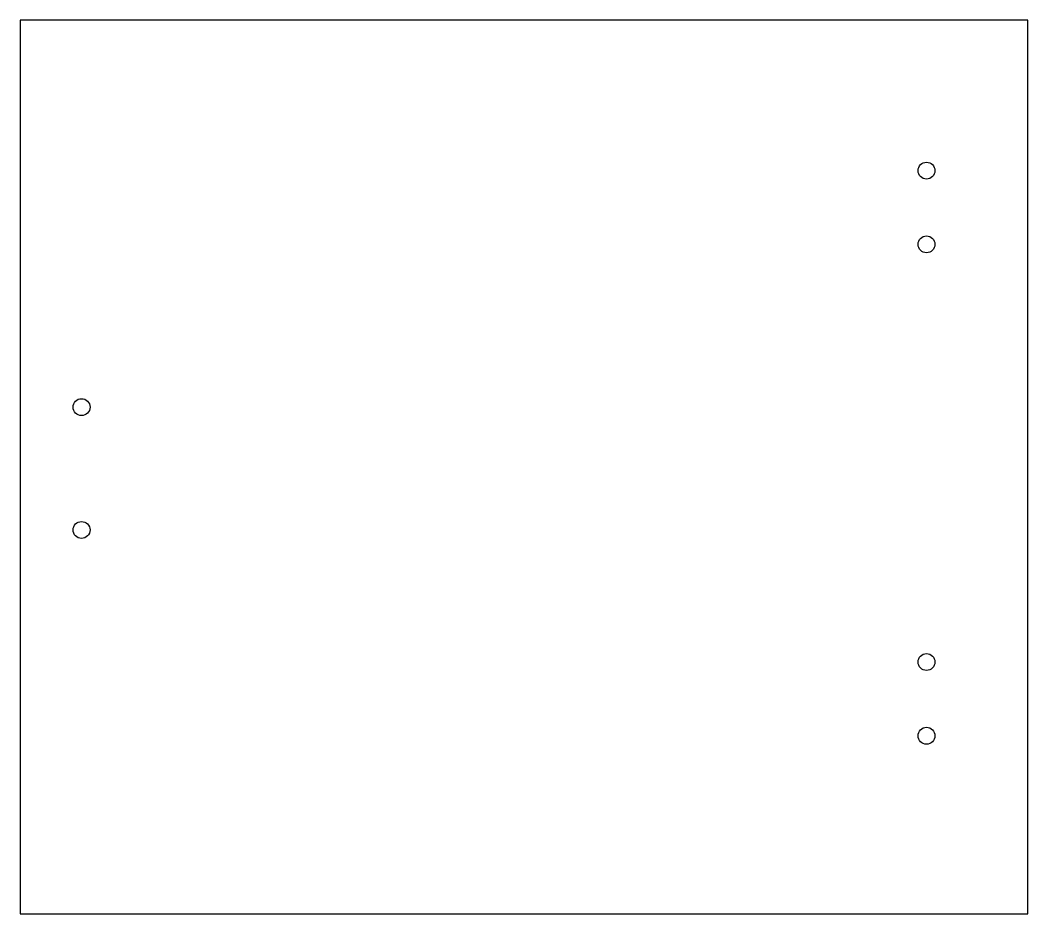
# Model space of a CAD drawing. Header units: millimetres. Extents: x -160 to 168, y 40 to 331.
import ezdxf

# ---------------------------------------------------------------- set-up
doc = ezdxf.new("R2010")
doc.units = ezdxf.units.MM
doc.layers.add('kontur', color=7, linetype='Continuous')

msp = doc.modelspace()

# ---------------------------------------------------------------- linework, layer by layer
at = {"layer": 'kontur'}
for p, q in [((-160, 331), (-160, 40)), ((168, 331), (-160, 331)), ((168, 40), (168, 331)), ((-160, 40), (168, 40))]:
    msp.add_line(p, q, dxfattribs=at)
for centre in [(135, 282), (135, 258), (-140, 205), (-140, 165), (135, 122), (135, 98)]:
    msp.add_circle(centre, 2.75, dxfattribs=at)

doc.saveas('drawing.dxf')
